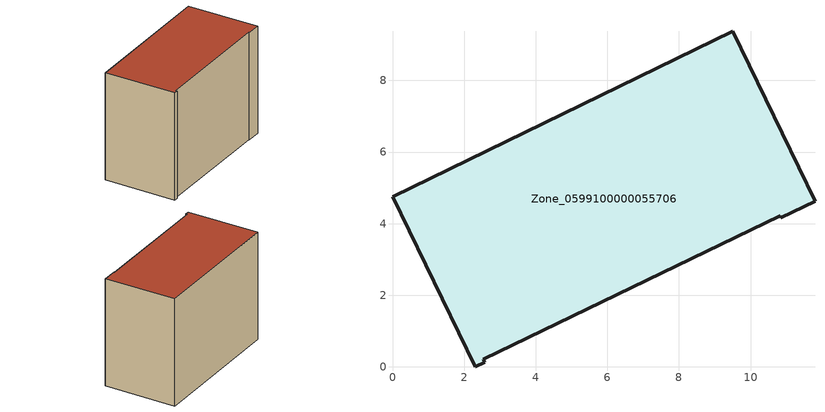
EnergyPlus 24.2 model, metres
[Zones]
Zone_0599100000055706
 floor ground (C_G): 2.53,0.21 2.57,0.13 2.31,0 0,4.75 9.5,9.38 11.8,4.63 10.85,4.17 10.83,4.22 z0
 wall outside (C_F): 10.85,4.17 11.8,4.63 9.5,9.38 0,4.75 2.31,0 2.57,0.13 2.53,0.21 10.83,4.22 10.85,4.17 z0:7.98
 roof outside (C_R): 2.57,0.13 2.53,0.21 10.83,4.22 10.85,4.17 11.8,4.63 9.5,9.38 0,4.75 2.31,0 z7.98
[BUILDING]
Pand.0599100000055706: North Axis=0; Terrain=City; Loads Convergence Tolerance Value=0.04; Temperature Convergence Tolerance Value=0.4; Solar Distribution=FullExterior; Maximum Number of Warmup Days=25; Minimum Number of Warmup Days=1
[Site:Location]
Rotterdam.The.Hague.AP_ZH_NLD Design_Conditions: Latitude=51.96; Longitude=4.45; Time Zone=1; Elevation=-4.5
[SITE:GROUNDTEMPERATURE:BUILDINGSURFACE]
18, 18, 18, 18, 18, 18, 18, 18, 18, 18, 18, 18
[MATERIAL] Thermal Absorptance=0.9; Solar Absorptance=0.7; Visible Absorptance=0.7
Name | Roughness | Thickness | Conductivity | Density | Specific Heat
G.TC.1975-1991 | MediumSmooth | 0.15 | 0.288461 | 540 | 1210
F.TC.1975-1991 | Rough | 0.3 | 0.230769 | 1920 | 840
R.TC.1975-1991 | MediumRough | 0.2 | 0.153846 | 1500 | 1000
[CONSTRUCTION]
C_G: G.TC.1975-1991
C_F: F.TC.1975-1991
C_R: R.TC.1975-1991
[ZONE]
Zone_0599100000055706: Type=1; Multiplier=1; Ceiling Height=Autocalculate; Volume=Autocalculate; Floor Area=autocalculate; Part of Total Floor Area=Yes
[ZONEINFILTRATION:DESIGNFLOWRATE]
Infil_Zone_0599100000055706: Zone or ZoneList or Space or SpaceList=Zone_0599100000055706; Schedule=AlwaysOn; Design Flow Rate Calculation Method=Flow/Area; Flow Rate per Floor Area=0.003; Constant Term Coefficient=1; Temperature Term Coefficient=0; Velocity Term Coefficient=0; Velocity Squared Term Coefficient=0
[HVACTEMPLATE:ZONE:IDEALLOADSAIRSYSTEM]
Zone_0599100000055706: Maximum Heating Supply Air Temperature=50; Minimum Cooling Supply Air Temperature=13; Maximum Heating Supply Air Humidity Ratio=0.0156; Minimum Cooling Supply Air Humidity Ratio=0.0077; Heating Limit=NoLimit; Cooling Limit=NoLimit; Dehumidification Control Type=ConstantSensibleHeatRatio; Cooling Sensible Heat Ratio=0.7; Dehumidification Setpoint=60; Humidification Control Type=None; Humidification Setpoint=30; Outdoor Air Method=None; Outdoor Air Flow Rate per Person=0.00944; Outdoor Air Flow Rate per Zone Floor Area=0; Outdoor Air Flow Rate per Zone=0; Demand Controlled Ventilation Type=None; Outdoor Air Economizer Type=NoEconomizer; Heat Recovery Type=None; Sensible Heat Recovery Effectiveness=0.7; Latent Heat Recovery Effectiveness=0.65
[ZONECONTROL:THERMOSTAT]
ThermostatControl_Zone_0599100000055706: Zone or ZoneList=Zone_0599100000055706; Control Type Schedule=DualSetpointControlType; Control 1=Thermostat_Zone_0599100000055706; Temperature Difference Between Cutout And Setpoint=0
[THERMOSTATSETPOINT:DUALSETPOINT]
Thermostat_Zone_0599100000055706: Heating Setpoint Temperature Schedule=HeatingSetpoint_Zone_0599100000055706; Cooling Setpoint Temperature Schedule=CoolingSetpoint_Zone_0599100000055706
[SCHEDULE:COMPACT]
HeatingSetpoint_Zone_0599100000055706: Through: 12/31, For: AllDays, Until: 24:00, 21
CoolingSetpoint_Zone_0599100000055706: Through: 12/31, For: AllDays, Until: 24:00, 24
DualSetpointControlType: Through: 12/31, For: AllDays, Until: 24:00, 4
AlwaysOn: Through: 12/31, For: AllDays, Until: 24:00, 1
